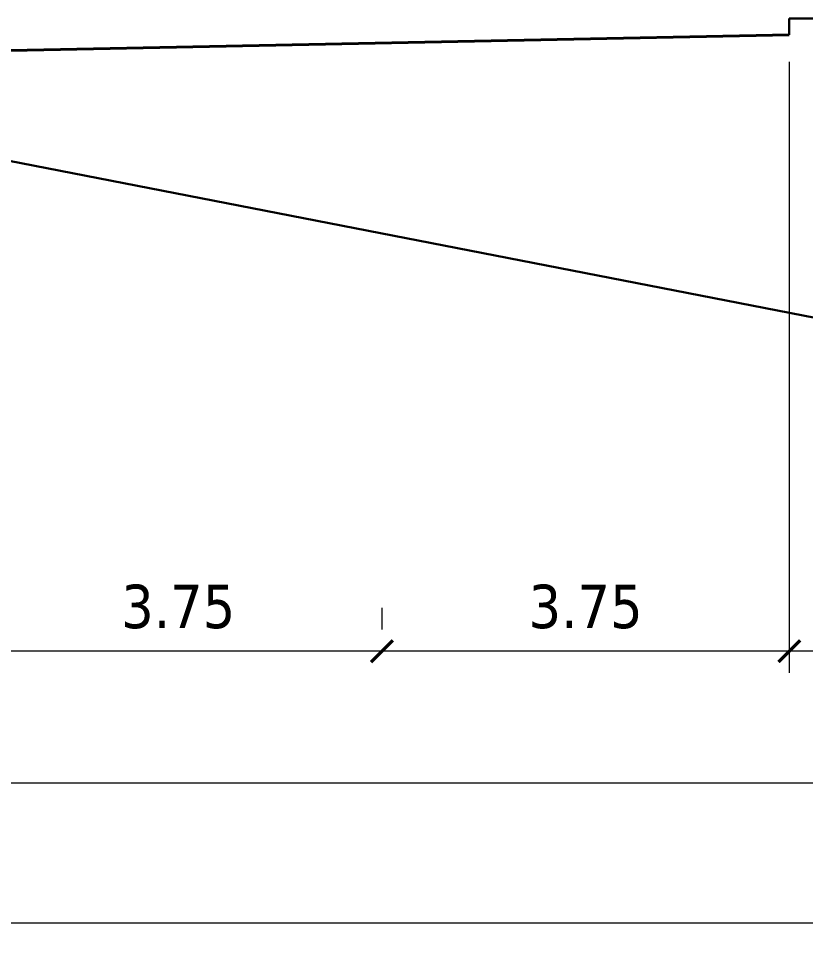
# Model space of a CAD drawing. Header units: millimetres. Extents: x -492806 to 8131902, y -181351 to 2373952.
# Drawn here: x -451714 to -444470, y -179046 to -170523 of the extents above; entities that cross this region are included whole.
import ezdxf

# ---------------------------------------------------------------- set-up
doc = ezdxf.new("R2010")
doc.units = ezdxf.units.MM
doc.header["$LTSCALE"] = 50
doc.layers.add('dorogi', color=7, linetype='Continuous', lineweight=30)
doc.layers.add('text', color=5, linetype='Continuous', lineweight=15)
doc.styles.get("Standard").update_dxf_attribs({"font": 'tahoma.ttf'})
doc.dimstyles.new('S-25$0', dxfattribs={"dimscale": 0, "dimtxt": 2, "dimasz": 1, "dimexe": 1, "dimexo": 2, "dimgap": 1, "dimtad": 3, "dimlfac": 0.001, "dimzin": 9, "dimdsep": 46, "dimtxsty": 'Standard', "dimblk": 'ARCHTICK', "dimcen": 2, "dimclrd": 256, "dimclre": 256, "dimclrt": 256, "dimadec": 0, "dimazin": 2, "dimtfac": 1, "dimtmove": 0, "dimatfit": 3, "dimldrblk": 'DOTSMALL', "dimfxl": 1, "dimlwd": -1, "dimlwe": -1, "dimarcsym": 0})

# ---------------------------------------------------------------- blocks, each defined once
blk = doc.blocks.new('_ArchTick')
at = {"color": 0, "linetype": 'ByBlock', "const_width": 0.15}
blk.add_lwpolyline([(-0.5, -0.5), (0.5, 0.5)], dxfattribs=at)
blk = doc.blocks.new('*D5')
at = {"layer": 'Defpoints', "color": 0, "transparency": 16777216}
for p in [(-468119.2, -176351.7), (-418119.2, -176351.7), (-418119.2, -178846)]:
    blk.add_point(p, dxfattribs=at)
at = {"layer": 'text', "transparency": 16777216}
for p, q in [((-468119.2, -176751.7), (-468119.2, -179046)), ((-418119.2, -176751.7), (-418119.2, -179046)), ((-468119.2, -178846), (-418119.2, -178846))]:
    blk.add_line(p, q, dxfattribs=at)
at = {"layer": 'text', "transparency": 16777216, "xscale": 199.9999771946564, "yscale": 199.9999771946564, "zscale": 199.9999771946564, "rotation": 180}
blk.add_blockref('_ArchTick', (-468119.2, -178846), dxfattribs=at)
at = {"layer": 'text', "transparency": 16777216, "xscale": 199.9999771946564, "yscale": 199.9999771946564, "zscale": 199.9999771946564}
blk.add_blockref('_ArchTick', (-418119.2, -178846), dxfattribs=at)
at = {"layer": 'text', "transparency": 16777216, "insert": (-442980.4, -178437.8), "char_height": 400, "attachment_point": 5}
blk.add_mtext('50', dxfattribs=at)
blk = doc.blocks.new('_DotSmall')
at = {"color": 0, "linetype": 'ByBlock', "const_width": 0.5}
blk.add_lwpolyline([(-0.0625, 0, 1), (0.0625, 0, 1)], format="xyb", close=True, dxfattribs=at)
blk = doc.blocks.new('*D22')
at = {"layer": 'Defpoints', "color": 0, "transparency": 16777216}
for p in [(-443119.2, -176346.6), (-468119.2, -176962.4), (-468119.2, -177562.4)]:
    blk.add_point(p, dxfattribs=at)
at = {"layer": 'text', "transparency": 16777216}
for p, q in [((-443119.2, -176746.6), (-443119.2, -177762.4)), ((-468119.2, -177362.4), (-468119.2, -177762.4)), ((-443119.2, -177562.4), (-468119.2, -177562.4))]:
    blk.add_line(p, q, dxfattribs=at)
at = {"layer": 'text', "transparency": 16777216, "xscale": 199.9999771946564, "yscale": 199.9999771946564, "zscale": 199.9999771946564, "rotation": 180}
blk.add_blockref('_ArchTick', (-468119.2, -177562.4), dxfattribs=at)
at = {"layer": 'text', "transparency": 16777216, "xscale": 199.9999771946564, "yscale": 199.9999771946564, "zscale": 199.9999771946564}
blk.add_blockref('_ArchTick', (-443119.2, -177562.4), dxfattribs=at)
at = {"layer": 'text', "transparency": 16777216, "insert": (-455619.2, -177154), "char_height": 400, "attachment_point": 5}
blk.add_mtext('25', dxfattribs=at)
blk = doc.blocks.new('*D23')
at = {"layer": 'Defpoints', "color": 0, "transparency": 16777216}
for p in [(-448369.2, -176346.6), (-448369.2, -176346.6), (-444619.2, -176346.6)]:
    blk.add_point(p, dxfattribs=at)
at = {"layer": 'text', "transparency": 16777216}
for p, q in [((-448369.2, -175946.6), (-448369.2, -176146.6)), ((-444619.2, -175946.6), (-444619.2, -176146.6)), ((-444619.2, -176346.6), (-448369.2, -176346.6))]:
    blk.add_line(p, q, dxfattribs=at)
at = {"layer": 'text', "transparency": 16777216, "xscale": 199.9999771946564, "yscale": 199.9999771946564, "zscale": 199.9999771946564, "rotation": 180}
blk.add_blockref('_ArchTick', (-448369.2, -176346.6), dxfattribs=at)
at = {"layer": 'text', "transparency": 16777216, "xscale": 199.9999771946564, "yscale": 199.9999771946564, "zscale": 199.9999771946564}
blk.add_blockref('_ArchTick', (-444619.2, -176346.6), dxfattribs=at)
at = {"layer": 'text', "transparency": 16777216, "insert": (-446494.2, -175938.3), "char_height": 400, "attachment_point": 5}
blk.add_mtext('3.75', dxfattribs=at)
blk = doc.blocks.new('*D24')
at = {"layer": 'Defpoints', "color": 0, "transparency": 16777216}
for p in [(-452119.2, -176346.6), (-452119.2, -176346.6), (-448369.2, -176346.6)]:
    blk.add_point(p, dxfattribs=at)
at = {"layer": 'text', "transparency": 16777216}
for p, q in [((-452119.2, -175946.6), (-452119.2, -176146.6)), ((-448369.2, -175946.6), (-448369.2, -176146.6)), ((-448369.2, -176346.6), (-452119.2, -176346.6))]:
    blk.add_line(p, q, dxfattribs=at)
at = {"layer": 'text', "transparency": 16777216, "xscale": 199.9999771946564, "yscale": 199.9999771946564, "zscale": 199.9999771946564, "rotation": 180}
blk.add_blockref('_ArchTick', (-452119.2, -176346.6), dxfattribs=at)
at = {"layer": 'text', "transparency": 16777216, "xscale": 199.9999771946564, "yscale": 199.9999771946564, "zscale": 199.9999771946564}
blk.add_blockref('_ArchTick', (-448369.2, -176346.6), dxfattribs=at)
at = {"layer": 'text', "transparency": 16777216, "insert": (-450244.2, -175938.3), "char_height": 400, "attachment_point": 5}
blk.add_mtext('3.75', dxfattribs=at)
blk = doc.blocks.new('*D35')
at = {"layer": 'Defpoints', "color": 0, "transparency": 16777216}
for p in [(-444619.2, -170523.3), (-443119.2, -170523.3), (-444619.2, -176346.6)]:
    blk.add_point(p, dxfattribs=at)
at = {"layer": 'text', "transparency": 16777216}
for p, q in [((-444619.2, -170923.3), (-444619.2, -176546.6)), ((-443119.2, -170923.3), (-443119.2, -176546.6)), ((-443119.2, -176346.6), (-444619.2, -176346.6))]:
    blk.add_line(p, q, dxfattribs=at)
at = {"layer": 'text', "transparency": 16777216, "xscale": 199.9999771946564, "yscale": 199.9999771946564, "zscale": 199.9999771946564, "rotation": 180}
blk.add_blockref('_ArchTick', (-444619.2, -176346.6), dxfattribs=at)
at = {"layer": 'text', "transparency": 16777216, "xscale": 199.9999771946564, "yscale": 199.9999771946564, "zscale": 199.9999771946564}
blk.add_blockref('_ArchTick', (-443119.2, -176346.6), dxfattribs=at)
at = {"layer": 'text', "transparency": 16777216, "insert": (-443869.2, -175941.8), "char_height": 400, "attachment_point": 5}
blk.add_mtext('1.5', dxfattribs=at)

msp = doc.modelspace()

# ---------------------------------------------------------------- linework, layer by layer
at = {"layer": 'dorogi'}
for p, q in [((-444619.198, -170523.255), (-441619.198, -170523.255)), ((-444619.198, -170523.255), (-444619.198, -170673.255)), ((-455599.625, -171092.863), (-443397.557, -173469.048))]:
    msp.add_line(p, q, dxfattribs=at)
at = {"layer": 'dorogi', "lineweight": 40}
msp.add_line((-444619.198, -170673.255), (-456169.198, -170904.255), dxfattribs=at)

# ---------------------------------------------------------------- dimensions: what is measured, and where the dimension line sits
at = {"layer": 'text'}
dim = msp.add_linear_dim(base=(-444619.198, -176346.61), p1=(-443119.198, -170523.255), p2=(-444619.198, -170523.255), angle=180, dimstyle='S-25$0', override={"dimscale": 199.999977}, dxfattribs=at)
dim.commit()
dim.dimension.update_dxf_attribs({"geometry": '*D35', "text_midpoint": (-443869.198, -176346.61), "dimtype": 160})
for base, p1, p2, picture, middle in [((-452119.198, -176346.61), (-448369.198, -176346.61), (-452119.198, -176346.61), '*D24', (-450244.198, -175938.283)), ((-448369.198, -176346.61), (-444619.198, -176346.61), (-448369.198, -176346.61), '*D23', (-446494.198, -175938.283)), ((-468119.198, -177562.358), (-443119.198, -176346.61), (-468119.198, -176962.358), '*D22', (-455619.198, -177154.03))]:
    dim = msp.add_linear_dim(base=base, p1=p1, p2=p2, angle=180, dimstyle='S-25$0', override={"dimscale": 199.999977}, dxfattribs=at)
    dim.commit()
    dim.dimension.update_dxf_attribs({"geometry": picture, "text_midpoint": middle})
dim = msp.add_linear_dim(base=(-418119.198, -178846.023), p1=(-468119.198, -176351.694), p2=(-418119.198, -176351.694), text='50', dimstyle='S-25$0', override={"dimscale": 199.999977}, dxfattribs=at)
dim.commit()
dim.dimension.update_dxf_attribs({"geometry": '*D5', "text_midpoint": (-442980.363, -178846.023), "dimtype": 160})

doc.saveas('drawing.dxf')
